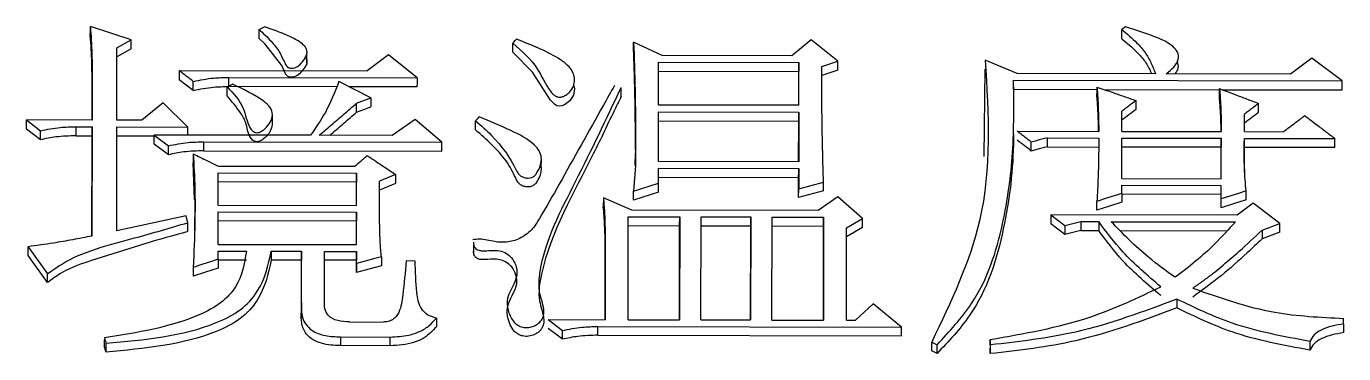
# Model space of a CAD drawing. Header units: millimetres. Extents: x 2271 to 4415, y 823 to 2339.
# Drawn here: x 2762.01 to 2770.04, y 2119.78 to 2121.77 of the extents above; entities that cross this region are included whole.
import ezdxf

# ---------------------------------------------------------------- set-up
doc = ezdxf.new("R2010")
doc.units = ezdxf.units.MM

msp = doc.modelspace()

# ---------------------------------------------------------------- linework, layer by layer
at = {"color": 7, "linetype": 'Continuous', "lineweight": 25}
for p, q in [((2762.6484, 2121.6919), (2762.3997, 2121.7737)), ((2763.4271, 2121.6999), (2763.4274, 2121.7556)), ((2763.4274, 2121.7556), (2763.4598, 2121.7718)), ((2768.7062, 2121.7703), (2768.6845, 2121.754)), ((2762.5615, 2121.2025), (2762.5618, 2121.6432)), ((2762.6482, 2121.6363), (2762.5616, 2121.5877)), ((2762.5618, 2121.6432), (2762.6484, 2121.6919)), ((2764.9739, 2121.6158), (2764.9741, 2121.6714)), ((2765.8827, 2121.5964), (2765.7097, 2121.6781)), ((2766.7914, 2121.6924), (2766.6724, 2121.595)), ((2766.9536, 2121.5618), (2766.7914, 2121.6924)), ((2769.0233, 2121.616), (2769.0233, 2121.6161)), ((2763.7189, 2121.5526), (2763.7192, 2121.6085)), ((2764.2169, 2121.5995), (2764.087, 2121.5019)), ((2764.3898, 2121.4606), (2764.2169, 2121.5995)), ((2765.8609, 2121.2946), (2765.8611, 2121.5557)), ((2765.8611, 2121.5557), (2766.7156, 2121.5541)), ((2766.6724, 2121.595), (2765.8827, 2121.5964)), ((2766.7154, 2121.293), (2766.7156, 2121.5541)), ((2766.7156, 2121.5541), (2766.7154, 2121.4987)), ((2766.8562, 2121.5294), (2766.9536, 2121.5618)), ((2768.0461, 2121.4865), (2767.8514, 2121.5683)), ((2769.023, 2121.5606), (2769.0231, 2121.566)), ((2769.8418, 2121.581), (2769.712, 2121.4834)), ((2770.0256, 2121.4421), (2769.8418, 2121.581)), ((2762.4099, 2121.2028), (2762.4101, 2121.4659)), ((2762.4103, 2121.5213), (2762.4101, 2121.2028)), ((2762.4101, 2121.4659), (2762.4103, 2121.5213)), ((2762.9404, 2121.504), (2764.087, 2121.5019)), ((2763.243, 2121.4109), (2763.2432, 2121.4627)), ((2763.2432, 2121.4627), (2764.3898, 2121.4606)), ((2765.8608, 2121.5003), (2766.7154, 2121.4987)), ((2766.7152, 2121.293), (2766.7154, 2121.4987)), ((2766.9534, 2121.5064), (2766.856, 2121.474)), ((2767.8451, 2120.982), (2767.8512, 2121.5129)), ((2768.8898, 2121.4849), (2768.0461, 2121.4865)), ((2769.712, 2121.4834), (2768.9548, 2121.4848)), ((2763.0266, 2121.3833), (2762.9401, 2121.4487)), ((2763.0266, 2121.3833), (2763.0268, 2121.4386)), ((2763.2324, 2121.4056), (2763.2648, 2121.4218)), ((2763.9002, 2121.4062), (2763.243, 2121.4074)), ((2764.1085, 2121.3386), (2763.9139, 2121.437)), ((2764.3896, 2121.4053), (2763.9751, 2121.406)), ((2765.6335, 2121.3459), (2765.6338, 2121.4012)), ((2768.0241, 2121.3904), (2768.0244, 2121.4457)), ((2768.0241, 2121.3904), (2768.5328, 2121.3895)), ((2768.0244, 2121.4457), (2770.0256, 2121.4421)), ((2768.5751, 2121.3894), (2769.2792, 2121.3881)), ((2769.296, 2121.3881), (2770.0254, 2121.3868)), ((2762.8429, 2121.3083), (2762.713, 2121.2022)), ((2762.9942, 2121.1608), (2762.8429, 2121.3083)), ((2764.0217, 2121.251), (2764.0219, 2121.3061)), ((2764.0219, 2121.3061), (2764.1085, 2121.3386)), ((2763.5085, 2121.1761), (2763.5087, 2121.2316)), ((2765.8606, 2120.9508), (2765.8608, 2121.2537)), ((2765.8608, 2121.2537), (2766.7154, 2121.2521)), ((2766.7154, 2121.293), (2765.8609, 2121.2946)), ((2766.7154, 2121.2521), (2766.7152, 2120.9492)), ((2768.0257, 2121.2192), (2768.0259, 2121.2747)), ((2768.6841, 2121.134), (2768.6842, 2121.2567)), ((2769.4305, 2121.1326), (2769.4305, 2121.239)), ((2762.0096, 2121.1486), (2762.0099, 2121.2035)), ((2762.0961, 2121.083), (2762.0096, 2121.1486)), ((2762.0099, 2121.2035), (2762.0963, 2121.1379)), ((2762.4101, 2121.2028), (2762.0099, 2121.2035)), ((2762.0961, 2121.083), (2762.0963, 2121.1379)), ((2762.3125, 2121.1072), (2762.3127, 2121.1621)), ((2762.3127, 2121.1621), (2762.4101, 2121.1619)), ((2762.4101, 2121.1619), (2762.4096, 2120.4968)), ((2762.561, 2120.5295), (2762.5615, 2121.1616)), ((2762.713, 2121.2022), (2762.5615, 2121.2025)), ((2762.5615, 2121.1616), (2762.9942, 2121.1608)), ((2764.3788, 2121.2074), (2764.2381, 2121.1094)), ((2764.541, 2121.0679), (2764.3788, 2121.2074)), ((2764.7464, 2121.1436), (2764.7467, 2121.1986)), ((2765.8606, 2121.1987), (2766.7152, 2121.1971)), ((2766.715, 2120.9492), (2766.7152, 2121.1971)), ((2768.0459, 2121.1352), (2768.5434, 2121.1343)), ((2762.3125, 2121.1072), (2762.4098, 2121.107)), ((2762.4094, 2120.4968), (2762.4098, 2121.107)), ((2762.5613, 2121.1067), (2762.7886, 2121.1063)), ((2762.7884, 2121.0572), (2762.7886, 2121.1121)), ((2762.8749, 2120.9916), (2762.7884, 2121.0572)), ((2762.7886, 2121.1121), (2762.8751, 2121.0464)), ((2763.7406, 2121.1103), (2762.7886, 2121.1121)), ((2763.0912, 2121.0158), (2763.0915, 2121.0706)), ((2763.0915, 2121.0706), (2764.541, 2121.0679)), ((2764.2381, 2121.1094), (2763.7946, 2121.1102)), ((2768.1321, 2121.0147), (2768.1323, 2121.0695)), ((2768.2297, 2121.0939), (2768.2295, 2121.0391)), ((2768.2297, 2121.0939), (2768.5434, 2121.0933)), ((2768.6839, 2120.8471), (2768.684, 2121.0931)), ((2768.684, 2121.0931), (2769.2898, 2121.092)), ((2768.6841, 2121.134), (2769.2898, 2121.1329)), ((2769.2896, 2120.846), (2769.2898, 2121.092)), ((2769.2898, 2121.092), (2769.2896, 2121.0371)), ((2769.4304, 2121.0917), (2769.9821, 2121.0907)), ((2769.4304, 2121.0815), (2769.4304, 2121.0917)), ((2769.4305, 2121.1326), (2769.6684, 2121.1322)), ((2763.0265, 2120.997), (2763.0263, 2120.9423)), ((2763.0912, 2121.0158), (2764.5408, 2121.0131)), ((2765.7199, 2120.9256), (2765.7202, 2121.0042)), ((2768.2295, 2121.0391), (2768.5432, 2121.0385)), ((2769.2896, 2121.0371), (2768.6838, 2121.0382)), ((2769.2894, 2120.846), (2769.2896, 2121.0371)), ((2769.9819, 2121.0359), (2769.4302, 2121.0369)), ((2763.0348, 2120.7187), (2763.0263, 2120.9423)), ((2763.1779, 2120.9229), (2764.0109, 2120.9214)), ((2765.1471, 2120.9132), (2765.1474, 2120.9683)), ((2765.72, 2120.9264), (2765.7091, 2120.7705)), ((2765.8605, 2120.8195), (2765.8606, 2120.9098)), ((2766.7152, 2120.9492), (2765.8606, 2120.9508)), ((2765.8606, 2120.9098), (2766.7152, 2120.9082)), ((2766.7152, 2120.9082), (2766.7151, 2120.7851)), ((2764.0214, 2120.8258), (2763.1776, 2120.8273)), ((2763.1777, 2120.6847), (2763.1779, 2120.8819)), ((2763.1779, 2120.8819), (2764.0216, 2120.8803)), ((2764.0213, 2120.6832), (2764.0214, 2120.8258)), ((2764.0216, 2120.8803), (2764.0214, 2120.8258)), ((2764.0215, 2120.6832), (2764.0216, 2120.8803)), ((2764.162, 2120.576), (2764.1622, 2120.8308)), ((2765.7091, 2120.7705), (2765.8605, 2120.8195)), ((2765.8606, 2120.8552), (2766.7149, 2120.8536)), ((2766.7148, 2120.7306), (2766.7149, 2120.8536)), ((2766.7151, 2120.7851), (2766.8665, 2120.8258)), ((2768.6839, 2120.8471), (2769.2896, 2120.846)), ((2765.7088, 2120.7161), (2765.7091, 2120.7705)), ((2765.8603, 2120.765), (2765.7088, 2120.7161)), ((2766.7148, 2120.7306), (2766.7151, 2120.7851)), ((2766.8663, 2120.7714), (2766.7148, 2120.7306)), ((2766.953, 2120.7353), (2766.834, 2120.6533)), ((2767.1044, 2120.6035), (2766.953, 2120.7353)), ((2768.6838, 2120.7568), (2768.6836, 2120.7024)), ((2768.6838, 2120.8061), (2769.2896, 2120.805)), ((2768.6838, 2120.7568), (2768.6838, 2120.8061)), ((2769.2894, 2120.7505), (2768.6838, 2120.7516)), ((2769.2893, 2120.6685), (2769.2894, 2120.7505)), ((2769.2895, 2120.7228), (2769.2896, 2120.805)), ((2763.1777, 2120.6847), (2764.0215, 2120.6832)), ((2765.5251, 2120.7297), (2765.5249, 2120.6754)), ((2765.6982, 2120.6554), (2765.5251, 2120.7297)), ((2766.834, 2120.6533), (2765.6982, 2120.6554)), ((2768.5321, 2120.6534), (2768.5323, 2120.7078)), ((2769.2893, 2120.6685), (2769.2895, 2120.7228)), ((2769.4842, 2120.6978), (2769.3868, 2120.624)), ((2769.6464, 2120.5741), (2769.4842, 2120.6978)), ((2762.983, 2120.6193), (2762.561, 2120.5295)), ((2762.9938, 2120.5781), (2762.983, 2120.6193)), ((2762.9935, 2120.5239), (2762.9938, 2120.5781)), ((2764.0212, 2120.5878), (2763.1775, 2120.5894)), ((2763.1776, 2120.446), (2763.1777, 2120.6436)), ((2763.1777, 2120.6436), (2764.0215, 2120.642)), ((2764.0211, 2120.4444), (2764.0212, 2120.5878)), ((2764.0215, 2120.642), (2764.0212, 2120.5878)), ((2764.0213, 2120.4444), (2764.0215, 2120.642)), ((2765.676, 2119.9871), (2765.6765, 2120.6143)), ((2765.6765, 2120.6143), (2765.9902, 2120.6137)), ((2765.9902, 2120.6137), (2765.9897, 2119.9865)), ((2765.9899, 2120.5595), (2765.9902, 2120.6137)), ((2766.1195, 2119.9862), (2766.12, 2120.6135)), ((2766.12, 2120.6135), (2766.4229, 2120.613)), ((2766.4229, 2120.613), (2766.4224, 2119.9857)), ((2766.4226, 2120.5588), (2766.4229, 2120.613)), ((2766.5522, 2119.9854), (2766.5527, 2120.6127)), ((2766.5527, 2120.6127), (2766.8664, 2120.6121)), ((2766.8664, 2120.6121), (2766.8659, 2119.9849)), ((2766.8661, 2120.5579), (2766.8664, 2120.6121)), ((2767.007, 2120.546), (2767.1044, 2120.6035)), ((2768.251, 2120.6261), (2768.3375, 2120.5601)), ((2769.3868, 2120.624), (2768.251, 2120.6261)), ((2768.3375, 2120.5601), (2768.4349, 2120.5846)), ((2768.4349, 2120.5846), (2768.4346, 2120.5304)), ((2768.4349, 2120.5846), (2768.5431, 2120.5844)), ((2768.5431, 2120.5844), (2768.5429, 2120.5302)), ((2768.6188, 2120.5842), (2769.376, 2120.5828)), ((2769.5382, 2120.5332), (2769.6464, 2120.5741)), ((2765.5358, 2120.5323), (2765.5354, 2119.9873)), ((2765.5356, 2120.4782), (2765.5358, 2120.5323)), ((2765.6762, 2120.5601), (2765.9899, 2120.5595)), ((2765.9895, 2119.9865), (2765.9899, 2120.5595)), ((2766.1198, 2120.5593), (2766.4226, 2120.5588)), ((2766.4222, 2119.9857), (2766.4226, 2120.5588)), ((2766.5524, 2120.5585), (2766.8661, 2120.5579)), ((2766.8657, 2119.9849), (2766.8661, 2120.5579)), ((2767.0065, 2119.9846), (2767.007, 2120.546)), ((2767.1041, 2120.5493), (2767.0067, 2120.4919)), ((2768.3373, 2120.5059), (2768.2508, 2120.5718)), ((2768.3375, 2120.5601), (2768.3373, 2120.5059)), ((2768.4346, 2120.5304), (2768.3373, 2120.5059)), ((2768.4346, 2120.5304), (2768.5429, 2120.5302)), ((2768.6728, 2120.53), (2769.3251, 2120.5288)), ((2769.5382, 2120.5332), (2769.538, 2120.479)), ((2769.6462, 2120.52), (2769.538, 2120.479)), ((2762.0199, 2120.3777), (2762.0201, 2120.4316)), ((2762.0201, 2120.4316), (2762.1387, 2120.2668)), ((2763.1776, 2120.446), (2764.0213, 2120.4444)), ((2764.735, 2120.3891), (2764.7353, 2120.4431)), ((2765.5352, 2119.9873), (2765.5356, 2120.4782)), ((2762.1384, 2120.213), (2762.0199, 2120.3777)), ((2763.1775, 2120.3553), (2763.1773, 2120.3014)), ((2763.1775, 2120.4048), (2763.3506, 2120.4044)), ((2763.1775, 2120.3553), (2763.1775, 2120.4048)), ((2763.3504, 2120.3505), (2763.1775, 2120.3508)), ((2763.502, 2120.4042), (2763.5018, 2120.3502)), ((2763.6857, 2120.3499), (2763.5018, 2120.3502)), ((2763.502, 2120.4042), (2763.686, 2120.4038)), ((2763.6855, 2120.0365), (2763.6857, 2120.3499)), ((2763.6857, 2120.09), (2763.686, 2120.4038)), ((2763.686, 2120.4038), (2763.6857, 2120.3499)), ((2763.8263, 2120.098), (2763.8266, 2120.4036)), ((2764.021, 2120.3493), (2763.8263, 2120.3496)), ((2763.8266, 2120.4036), (2764.0213, 2120.4032)), ((2764.0213, 2120.4032), (2764.021, 2120.3493)), ((2764.021, 2120.2751), (2764.021, 2120.3493)), ((2764.0212, 2120.329), (2764.0213, 2120.4032)), ((2764.1727, 2120.3699), (2764.1725, 2120.3161)), ((2764.3782, 2120.3448), (2764.3241, 2120.3449)), ((2762.1384, 2120.213), (2762.1387, 2120.2668)), ((2769.0187, 2120.1134), (2769.0184, 2120.0598)), ((2763.684, 2120.0525), (2763.6838, 2119.9984)), ((2763.6857, 2120.09), (2763.6855, 2120.0365)), ((2767.1689, 2120.0836), (2767.0606, 2119.9845)), ((2767.3418, 2119.9426), (2767.1689, 2120.0836)), ((2763.9777, 2119.9736), (2764.1832, 2119.9732)), ((2764.5078, 2119.9975), (2764.5075, 2119.9441)), ((2765.2755, 2119.8682), (2765.189, 2119.9346)), ((2765.1892, 2119.9879), (2765.2757, 2119.9215)), ((2765.1892, 2119.9879), (2765.5354, 2119.9873)), ((2765.4919, 2119.8927), (2765.4921, 2119.946)), ((2765.4921, 2119.946), (2767.3418, 2119.9426)), ((2765.676, 2119.9871), (2765.9897, 2119.9865)), ((2766.1195, 2119.9862), (2766.4224, 2119.9857)), ((2766.5522, 2119.9854), (2766.8659, 2119.9849)), ((2767.0065, 2119.9846), (2767.0606, 2119.9845)), ((2770.0354, 2119.9625), (2770.0351, 2119.9091)), ((2770.0354, 2119.9625), (2770.0354, 2119.9956)), ((2763.9235, 2119.8826), (2763.9233, 2119.8293)), ((2763.9235, 2119.8826), (2764.2264, 2119.882)), ((2764.2262, 2119.8288), (2764.2264, 2119.882)), ((2765.2755, 2119.8682), (2765.2757, 2119.9215)), ((2765.4919, 2119.8927), (2767.3416, 2119.8893)), ((2767.5254, 2119.7979), (2767.5256, 2119.8511)), ((2767.5257, 2119.8511), (2767.5581, 2119.8345)), ((2767.8827, 2119.8671), (2767.8824, 2119.8139)), ((2767.8826, 2119.8339), (2767.8827, 2119.8671)), ((2762.4954, 2119.7906), (2762.4956, 2119.8438)), ((2764.2262, 2119.8288), (2763.9233, 2119.8293)), ((2767.5579, 2119.7813), (2767.5254, 2119.7979)), ((2767.5579, 2119.7813), (2767.5581, 2119.8345)), ((2767.8826, 2119.8339), (2767.8824, 2119.7807)), ((2767.8824, 2119.7807), (2767.8824, 2119.8138))]:
    msp.add_line(p, q, dxfattribs=at)
at = {"color": 7, "linetype": 'Continuous', "lineweight": 25, "flags": 128}
for points in [[(2762.3994, 2121.718), (2762.3996, 2121.7492), (2762.3997, 2121.7737)], [(2763.7093, 2121.5912), (2763.7183, 2121.5691), (2763.7175, 2121.5457), (2763.7044, 2121.5209), (2763.6748, 2121.4841), (2763.657, 2121.4716), (2763.6354, 2121.4644), (2763.6205, 2121.4635), (2763.6098, 2121.4656), (2763.6006, 2121.4708), (2763.5915, 2121.4812), (2763.5662, 2121.5349), (2763.4652, 2121.6643), (2763.4271, 2121.6999), (2763.4271, 2121.6999)], [(2768.6843, 2121.6983), (2768.6843, 2121.7178), (2768.6844, 2121.7359), (2768.6845, 2121.754)], [(2762.6482, 2121.6363), (2762.6483, 2121.6674), (2762.6484, 2121.6919)], [(2765.3453, 2121.4123), (2765.3489, 2121.3928), (2765.3422, 2121.3549), (2765.3199, 2121.3202), (2765.2875, 2121.2951), (2765.2729, 2121.2892), (2765.2581, 2121.2872), (2765.2417, 2121.2906), (2765.2265, 2121.299), (2765.2022, 2121.3238), (2765.0932, 2121.4955), (2764.9739, 2121.6158), (2764.9739, 2121.6158)], [(2764.9741, 2121.6714), (2764.9796, 2121.6776), (2764.9877, 2121.6867), (2764.9958, 2121.6957)], [(2765.7095, 2121.6226), (2765.7096, 2121.6537), (2765.7097, 2121.6781)], [(2766.9534, 2121.5064), (2766.9535, 2121.5375), (2766.9536, 2121.5618)], [(2762.9404, 2121.504), (2762.9402, 2121.473), (2762.9401, 2121.4487)], [(2764.3898, 2121.4606), (2764.3897, 2121.4296), (2764.3896, 2121.4053)], [(2763.2322, 2121.3504), (2763.2322, 2121.3713), (2763.2323, 2121.3884), (2763.2324, 2121.4056)], [(2768.5326, 2121.3488), (2768.5327, 2121.3797), (2768.5328, 2121.404)], [(2769.279, 2121.3392), (2769.2791, 2121.3702), (2769.2792, 2121.3945)], [(2770.0254, 2121.3868), (2770.0255, 2121.4177), (2770.0256, 2121.4421)], [(2764.1085, 2121.3386), (2764.1084, 2121.3078), (2764.1083, 2121.2835)], [(2768.7705, 2121.2668), (2768.7706, 2121.2977), (2768.7707, 2121.3219)], [(2769.5169, 2121.2491), (2769.517, 2121.28), (2769.5171, 2121.3042)], [(2764.0217, 2121.251), (2764.0433, 2121.2591), (2764.065, 2121.2673), (2764.1083, 2121.2835)], [(2764.7467, 2121.1985), (2764.7575, 2121.2108), (2764.7683, 2121.223)], [(2766.7152, 2121.1971), (2766.7153, 2121.2279), (2766.7154, 2121.2521)], [(2762.4098, 2121.107), (2762.41, 2121.1377), (2762.4101, 2121.1619)], [(2762.994, 2121.1117), (2762.9941, 2121.1367), (2762.9942, 2121.1608)], [(2764.5408, 2121.0131), (2764.5409, 2121.0438), (2764.541, 2121.0679)], [(2768.2297, 2121.0939), (2768.181, 2121.0817), (2768.1567, 2121.0756), (2768.1323, 2121.0695)], [(2769.9819, 2121.0359), (2769.982, 2121.0666), (2769.9821, 2121.0907)], [(2762.8749, 2120.9916), (2762.875, 2121.019), (2762.8751, 2121.0464)], [(2768.2295, 2121.0391), (2768.1808, 2121.0269), (2768.1321, 2121.0147)], [(2766.7149, 2120.8536), (2766.7151, 2120.8842), (2766.7152, 2120.9082)], [(2764.2594, 2120.8171), (2764.2107, 2120.7967), (2764.162, 2120.7763)], [(2764.2596, 2120.8717), (2764.2109, 2120.8512), (2764.1622, 2120.8308)], [(2764.2596, 2120.8717), (2764.2595, 2120.8411), (2764.2594, 2120.8171)], [(2765.8603, 2120.765), (2765.8604, 2120.7955), (2765.8605, 2120.8195)], [(2766.8663, 2120.7714), (2766.8664, 2120.8019), (2766.8665, 2120.8258)], [(2768.6838, 2120.7568), (2768.6372, 2120.7417), (2768.5905, 2120.7266), (2768.5323, 2120.7078)], [(2769.2894, 2120.7505), (2769.2895, 2120.781), (2769.2896, 2120.805)], [(2769.441, 2120.7718), (2769.3944, 2120.7568), (2769.3478, 2120.7417), (2769.2895, 2120.7228)], [(2769.4408, 2120.7174), (2769.4409, 2120.7479), (2769.441, 2120.7718)], [(2768.6836, 2120.7024), (2768.6078, 2120.6779), (2768.5321, 2120.6534)], [(2769.4408, 2120.7174), (2769.365, 2120.6929), (2769.2893, 2120.6685)], [(2767.1041, 2120.5493), (2767.1043, 2120.5796), (2767.1044, 2120.6035)], [(2768.251, 2120.6261), (2768.2509, 2120.5957), (2768.2508, 2120.5718)], [(2769.6462, 2120.52), (2769.6463, 2120.5503), (2769.6464, 2120.5741)], [(2763.1775, 2120.3553), (2763.1309, 2120.3401), (2763.0842, 2120.325), (2763.026, 2120.306)], [(2764.1727, 2120.3699), (2764.1251, 2120.3571), (2764.0732, 2120.343), (2764.0212, 2120.329)], [(2763.026, 2120.306), (2763.0259, 2120.2759), (2763.0258, 2120.2522)], [(2763.1773, 2120.3014), (2763.1015, 2120.2768), (2763.0258, 2120.2522)], [(2764.0212, 2120.329), (2764.0211, 2120.2988), (2764.021, 2120.2751)], [(2764.1725, 2120.3161), (2764.0967, 2120.2956), (2764.021, 2120.2751)], [(2767.3416, 2119.8893), (2767.3417, 2119.9191), (2767.3418, 2119.9426)], [(2762.4848, 2119.8769), (2762.4847, 2119.8553), (2762.4847, 2119.8395), (2762.4846, 2119.8237)], [(2769.8298, 2119.8552), (2769.8297, 2119.8404), (2769.8296, 2119.8255), (2769.8295, 2119.802)]]:
    msp.add_lwpolyline(points, dxfattribs=at)
at = {"color": 7, "linetype": 'Continuous', "lineweight": 25}
for points, knots in [([(2762.4101, 2121.4659), (2762.4098, 2121.4939), (2762.4092, 2121.55), (2762.4054, 2121.6341), (2762.4014, 2121.69), (2762.3994, 2121.718)], [0, 0, 0, 0, 0.332667, 0.666261, 1, 1, 1, 1]), ([(2762.3997, 2121.7737), (2762.4017, 2121.7458), (2762.4059, 2121.6899), (2762.4091, 2121.6057), (2762.4099, 2121.5494), (2762.4103, 2121.5213)], [0, 0, 0, 0, 0.332257, 0.666061, 1, 1, 1, 1]), ([(2763.4274, 2121.7556), (2763.4524, 2121.732), (2763.4978, 2121.6891), (2763.5544, 2121.6199), (2763.5758, 2121.5663), (2763.5925, 2121.5344), (2763.6015, 2121.5245), (2763.6135, 2121.5194), (2763.6277, 2121.5181), (2763.6447, 2121.5212), (2763.6652, 2121.53), (2763.688, 2121.5518), (2763.7072, 2121.5775), (2763.7208, 2121.6055), (2763.7192, 2121.6278), (2763.7098, 2121.6491), (2763.6751, 2121.6836), (2763.5894, 2121.7259), (2763.5082, 2121.7546), (2763.4598, 2121.7717)], [0, 0, 0, 0, 0.133726, 0.243046, 0.352536, 0.371714, 0.391105, 0.403332, 0.418294, 0.440555, 0.463879, 0.498849, 0.561349, 0.592921, 0.624779, 0.654038, 0.687592, 0.813478, 1, 1, 1, 1]), ([(2768.6843, 2121.6983), (2768.7156, 2121.6719), (2768.767, 2121.6285), (2768.828, 2121.5606), (2768.8533, 2121.5139), (2768.8642, 2121.4884), (2768.8657, 2121.485)], [0, 0, 0, 0, 0.422591, 0.692444, 0.958378, 1, 1, 1, 1]), ([(2768.6845, 2121.754), (2768.7158, 2121.7275), (2768.7672, 2121.684), (2768.8285, 2121.6162), (2768.8625, 2121.5511), (2768.8807, 2121.507), (2768.8898, 2121.4849)], [0, 0, 0, 0, 0.345509, 0.566176, 0.783683, 1, 1, 1, 1]), ([(2768.9548, 2121.4848), (2768.9706, 2121.4976), (2769.0018, 2121.5229), (2769.0321, 2121.5689), (2769.0279, 2121.618), (2768.9833, 2121.6666), (2768.8736, 2121.7194), (2768.7728, 2121.75), (2768.7062, 2121.7703)], [0, 0, 0, 0, 0.1193343, 0.235111, 0.3264668, 0.4209907, 0.6176824, 1, 1, 1, 1]), ([(2764.9741, 2121.6714), (2765.0291, 2121.6225), (2765.1265, 2121.536), (2765.1731, 2121.4118), (2765.2207, 2121.357), (2765.2411, 2121.3452), (2765.2591, 2121.3411), (2765.2783, 2121.345), (2765.2998, 2121.3563), (2765.3241, 2121.3771), (2765.3451, 2121.4091), (2765.3512, 2121.4485), (2765.3436, 2121.4946), (2765.3076, 2121.5414), (2765.1941, 2121.6178), (2765.0837, 2121.6612), (2764.9958, 2121.6957)], [0, 0, 0, 0, 0.207453, 0.36723, 0.400728, 0.416587, 0.43129, 0.44809, 0.46666, 0.497246, 0.538504, 0.578636, 0.62009, 0.682348, 0.747128, 1, 1, 1, 1]), ([(2765.7203, 2121.0215), (2765.7203, 2121.0445), (2765.7203, 2121.0797), (2765.7202, 2121.1391), (2765.72, 2121.1876), (2765.7195, 2121.2361), (2765.7186, 2121.3088), (2765.7171, 2121.3814), (2765.7147, 2121.4661), (2765.7131, 2121.5144), (2765.7117, 2121.5567), (2765.7106, 2121.5887), (2765.7099, 2121.6087), (2765.7095, 2121.6226)], [0, 0, 0, 0, 0.114555, 0.174986, 0.29585, 0.356281, 0.416713, 0.658444, 0.718876, 0.839739, 0.900171, 0.930387, 1, 1, 1, 1]), ([(2765.7097, 2121.6781), (2765.7132, 2121.5815), (2765.7194, 2121.4083), (2765.7211, 2121.1576), (2765.7204, 2121.0035), (2765.72, 2120.9264)], [0, 0, 0, 0, 0.386874, 0.693415, 1, 1, 1, 1]), ([(2767.8514, 2121.5683), (2767.8711, 2121.2384), (2767.9061, 2120.648), (2767.6421, 2120.095), (2767.5256, 2119.8511)], [0, 0, 0, 0, 0.558854, 1, 1, 1, 1]), ([(2769.008, 2121.4847), (2769.0162, 2121.4956), (2769.0336, 2121.5189), (2769.0268, 2121.5459), (2769.0231, 2121.5602)], [0, 0, 0, 0, 0.469394, 1, 1, 1, 1]), ([(2763.0268, 2121.4386), (2763.0145, 2121.4479), (2762.9939, 2121.4635), (2762.9651, 2121.4853), (2762.9486, 2121.4978), (2762.9404, 2121.504)], [0, 0, 0, 0, 0.42836, 0.714179, 1, 1, 1, 1]), ([(2763.0268, 2121.4386), (2763.0679, 2121.4468), (2763.1391, 2121.4611), (2763.2123, 2121.4622), (2763.2432, 2121.4627)], [0, 0, 0, 0, 0.576873, 1, 1, 1, 1]), ([(2766.8665, 2120.8258), (2766.8629, 2120.9465), (2766.8575, 2121.1244), (2766.8566, 2121.3588), (2766.8564, 2121.4725), (2766.8562, 2121.5294)], [0, 0, 0, 0, 0.513442, 0.756719, 1, 1, 1, 1]), ([(2763.0266, 2121.3833), (2763.0677, 2121.3916), (2763.1389, 2121.4058), (2763.212, 2121.4069), (2763.243, 2121.4074)], [0, 0, 0, 0, 0.576909, 1, 1, 1, 1]), ([(2763.2324, 2121.4056), (2763.2718, 2121.3637), (2763.3417, 2121.2894), (2763.3521, 2121.1854), (2763.384, 2121.139), (2763.3991, 2121.1288), (2763.413, 2121.125), (2763.4284, 2121.1279), (2763.446, 2121.1365), (2763.4716, 2121.1555), (2763.498, 2121.1887), (2763.5143, 2121.2352), (2763.4982, 2121.2836), (2763.4156, 2121.3519), (2763.3317, 2121.3908), (2763.2648, 2121.4218)], [0, 0, 0, 0, 0.206756, 0.366221, 0.399316, 0.414904, 0.429382, 0.446248, 0.465286, 0.496865, 0.558758, 0.621692, 0.6828, 0.74742, 1, 1, 1, 1]), ([(2763.9138, 2121.437), (2763.8892, 2121.3735), (2763.8451, 2121.2596), (2763.7726, 2121.1561), (2763.7406, 2121.1103)], [0, 0, 0, 0, 0.557248, 1, 1, 1, 1]), ([(2765.5923, 2121.4127), (2765.57, 2121.3729), (2765.4585, 2121.1736), (2765.3066, 2120.9033), (2765.1642, 2120.6492), (2765.0913, 2120.5321), (2765.0211, 2120.4793), (2764.9393, 2120.4559), (2764.855, 2120.4605), (2764.7884, 2120.4815), (2764.7434, 2120.4761), (2764.7298, 2120.4744)], [0, 0, 0, 0, 0.102062, 0.510275, 0.689515, 0.750609, 0.812535, 0.866745, 0.912849, 0.973626, 1, 1, 1, 1]), ([(2764.7342, 2120.4596), (2764.7342, 2120.4536), (2764.7344, 2120.4414), (2764.7413, 2120.4258), (2764.7528, 2120.4153), (2764.7683, 2120.4087), (2764.8157, 2120.4038), (2764.875, 2120.4168), (2764.9359, 2120.3923), (2764.9707, 2120.3618), (2764.9936, 2120.3201), (2765.0027, 2120.2689), (2764.9832, 2120.1996), (2764.9338, 2120.1309), (2764.9414, 2120.0455), (2764.9639, 2119.9907), (2764.996, 2119.9567), (2765.0249, 2119.9422), (2765.0566, 2119.938), (2765.0879, 2119.9422), (2765.1186, 2119.955), (2765.1446, 2119.9766), (2765.1608, 2120.0048), (2765.1664, 2120.0628), (2765.1266, 2120.1522), (2765.1484, 2120.4323), (2765.3686, 2120.8422), (2765.5423, 2121.2086), (2765.6321, 2121.398)], [0, 0, 0, 0, 0.00774, 0.015792, 0.02086, 0.025923, 0.03435, 0.072305, 0.088847, 0.105343, 0.126166, 0.147324, 0.170938, 0.216976, 0.247538, 0.27805, 0.29042, 0.302926, 0.313684, 0.324711, 0.337046, 0.350427, 0.363772, 0.376606, 0.424358, 0.483654, 0.733123, 1, 1, 1, 1]), ([(2767.5581, 2119.8345), (2767.6337, 2119.9158), (2767.8353, 2120.1324), (2767.9656, 2120.5483), (2768.0291, 2121.0069), (2768.0259, 2121.2988), (2768.0244, 2121.4457)], [0, 0, 0, 0, 0.180535, 0.481186, 0.738841, 1, 1, 1, 1]), ([(2768.5328, 2121.404), (2768.5348, 2121.3757), (2768.5389, 2121.3168), (2768.5421, 2121.2268), (2768.543, 2121.1651), (2768.5434, 2121.1343)], [0, 0, 0, 0, 0.314831, 0.657355, 1, 1, 1, 1]), ([(2768.5328, 2121.404), (2768.5636, 2121.3934), (2768.6187, 2121.3744), (2768.698, 2121.347), (2768.7465, 2121.3303), (2768.7707, 2121.3219)], [0, 0, 0, 0, 0.388596, 0.694298, 1, 1, 1, 1]), ([(2769.2792, 2121.3945), (2769.2814, 2121.3665), (2769.286, 2121.309), (2769.2889, 2121.2218), (2769.2895, 2121.1625), (2769.2898, 2121.1329)], [0, 0, 0, 0, 0.3217496, 0.6607954, 1, 1, 1, 1]), ([(2769.2792, 2121.3945), (2769.3096, 2121.383), (2769.3644, 2121.3622), (2769.4437, 2121.3321), (2769.4927, 2121.3135), (2769.5171, 2121.3042)], [0, 0, 0, 0, 0.382821, 0.69141, 1, 1, 1, 1]), ([(2763.5075, 2121.1765), (2763.5045, 2121.1622), (2763.4984, 2121.1324), (2763.4696, 2121.099), (2763.443, 2121.0795), (2763.4245, 2121.0722), (2763.4117, 2121.0705), (2763.3988, 2121.0739), (2763.3838, 2121.0841), (2763.3582, 2121.1201), (2763.3542, 2121.1814), (2763.3057, 2121.2655), (2763.261, 2121.3171), (2763.2322, 2121.3504)], [0, 0, 0, 0, 0.092563, 0.192988, 0.257776, 0.281241, 0.302537, 0.326047, 0.35135, 0.405048, 0.589364, 0.735346, 1, 1, 1, 1]), ([(2763.7946, 2121.1102), (2763.8202, 2121.1323), (2763.8708, 2121.1759), (2763.9466, 2121.2412), (2763.9968, 2121.2845), (2764.0219, 2121.3061)], [0, 0, 0, 0, 0.336867, 0.668433, 1, 1, 1, 1]), ([(2765.6335, 2121.3459), (2765.6221, 2121.3228), (2765.5646, 2121.2071), (2765.3989, 2120.8495), (2765.1756, 2120.4757), (2765.1226, 2120.1217), (2765.1583, 2120.0258), (2765.1644, 2119.9709), (2765.1552, 2119.9393), (2765.1349, 2119.9137), (2765.1057, 2119.8949), (2765.0707, 2119.885), (2765.0349, 2119.8861), (2765.0047, 2119.8977), (2764.9771, 2119.9208), (2764.9504, 2119.964), (2764.9354, 2120.0246), (2764.9477, 2120.1117), (2765.0055, 2120.1816), (2764.9958, 2120.2604), (2764.9727, 2120.3056), (2764.9368, 2120.3377), (2764.8961, 2120.3543), (2764.8455, 2120.3578), (2764.8032, 2120.3513), (2764.7691, 2120.3545), (2764.7528, 2120.3611), (2764.7419, 2120.3711), (2764.7344, 2120.3864), (2764.7341, 2120.3986), (2764.7339, 2120.4056)], [0, 0, 0, 0, 0.032763, 0.163789, 0.500806, 0.571799, 0.614068, 0.629247, 0.64223, 0.655222, 0.66817, 0.681644, 0.694713, 0.706252, 0.716816, 0.736446, 0.768202, 0.795052, 0.848039, 0.871089, 0.894145, 0.910599, 0.92713, 0.942115, 0.96518, 0.973691, 0.979027, 0.984392, 0.990931, 1, 1, 1, 1]), ([(2768.5422, 2121.1343), (2768.5421, 2121.1446), (2768.5414, 2121.1856), (2768.5389, 2121.2571), (2768.5347, 2121.3182), (2768.5326, 2121.3488)], [0, 0, 0, 0, 0.144288, 0.572038, 1, 1, 1, 1]), ([(2768.7707, 2121.3219), (2768.7584, 2121.3126), (2768.7378, 2121.2971), (2768.7089, 2121.2753), (2768.6924, 2121.2629), (2768.6842, 2121.2567)], [0, 0, 0, 0, 0.428365, 0.714183, 1, 1, 1, 1]), ([(2769.2888, 2121.1329), (2769.2887, 2121.143), (2769.2882, 2121.1825), (2769.2859, 2121.2513), (2769.2813, 2121.3099), (2769.279, 2121.3392)], [0, 0, 0, 0, 0.146287, 0.572972, 1, 1, 1, 1]), ([(2769.5171, 2121.3042), (2769.5048, 2121.2949), (2769.4841, 2121.2794), (2769.4553, 2121.2576), (2769.4388, 2121.2452), (2769.4305, 2121.239)], [0, 0, 0, 0, 0.428365, 0.714183, 1, 1, 1, 1]), ([(2763.8579, 2121.1101), (2763.8623, 2121.1139), (2763.8918, 2121.1393), (2763.9464, 2121.1862), (2763.9966, 2121.2294), (2764.0217, 2121.251)], [0, 0, 0, 0, 0.0798418, 0.5399202, 1, 1, 1, 1]), ([(2764.7467, 2121.1986), (2764.7802, 2121.1695), (2764.8815, 2121.0816), (2764.9608, 2120.9673), (2765.0045, 2120.8775), (2765.0218, 2120.8614), (2765.0432, 2120.8522), (2765.0651, 2120.8491), (2765.0852, 2120.8518), (2765.1029, 2120.8607), (2765.1261, 2120.8861), (2765.1426, 2120.9253), (2765.1505, 2120.9737), (2765.1368, 2121.0163), (2765.0809, 2121.0807), (2764.9504, 2121.1469), (2764.8327, 2121.1961), (2764.7683, 2121.2231)], [0, 0, 0, 0, 0.118686, 0.359193, 0.382947, 0.402076, 0.421219, 0.441111, 0.455766, 0.470497, 0.490906, 0.548401, 0.59066, 0.633123, 0.674261, 0.821863, 1, 1, 1, 1]), ([(2768.7705, 2121.2668), (2768.7561, 2121.2559), (2768.7273, 2121.2343), (2768.6985, 2121.2126), (2768.6841, 2121.2018)], [0, 0, 0, 0, 0.5011716, 1, 1, 1, 1]), ([(2769.5169, 2121.2491), (2769.5025, 2121.2382), (2769.4737, 2121.2166), (2769.4449, 2121.1949), (2769.4305, 2121.1841)], [0, 0, 0, 0, 0.501172, 1, 1, 1, 1]), ([(2769.6684, 2121.1322), (2769.6808, 2121.1415), (2769.7055, 2121.1602), (2769.7488, 2121.1928), (2769.7798, 2121.2161), (2769.7983, 2121.2301)], [0, 0, 0, 0, 0.285577, 0.571153, 1, 1, 1, 1]), ([(2769.7983, 2121.2301), (2769.823, 2121.2114), (2769.866, 2121.1788), (2769.9273, 2121.1323), (2769.9638, 2121.1046), (2769.9821, 2121.0907)], [0, 0, 0, 0, 0.403163, 0.701581, 1, 1, 1, 1]), ([(2762.0963, 2121.1379), (2762.1361, 2121.146), (2762.2073, 2121.1604), (2762.2804, 2121.1616), (2762.3127, 2121.1621)], [0, 0, 0, 0, 0.558835, 1, 1, 1, 1]), ([(2765.1457, 2120.9135), (2765.1454, 2120.9022), (2765.1446, 2120.8752), (2765.1297, 2120.8423), (2765.1132, 2120.8166), (2765.0979, 2120.8031), (2765.0812, 2120.7964), (2765.062, 2120.7947), (2765.0406, 2120.7984), (2765.0194, 2120.8082), (2765.0016, 2120.8264), (2764.9794, 2120.8779), (2764.9352, 2120.9585), (2764.8475, 2121.0543), (2764.7803, 2121.1137), (2764.7465, 2121.1436)], [0, 0, 0, 0, 0.056472, 0.134634, 0.173273, 0.202787, 0.22628, 0.249695, 0.282805, 0.31621, 0.349836, 0.397801, 0.589154, 0.792921, 1, 1, 1, 1]), ([(2768.1323, 2121.0695), (2768.12, 2121.0789), (2768.0994, 2121.0945), (2768.0706, 2121.1164), (2768.0541, 2121.1289), (2768.0459, 2121.1352)], [0, 0, 0, 0, 0.42836, 0.71418, 1, 1, 1, 1]), ([(2762.3125, 2121.1072), (2762.2714, 2121.1063), (2762.1981, 2121.1047), (2762.1272, 2121.0896), (2762.0961, 2121.083)], [0, 0, 0, 0, 0.561085, 1, 1, 1, 1]), ([(2762.8751, 2121.0464), (2762.9149, 2121.0545), (2762.986, 2121.0689), (2763.0592, 2121.0701), (2763.0915, 2121.0706)], [0, 0, 0, 0, 0.558839, 1, 1, 1, 1]), ([(2768.0236, 2121.1177), (2768.0236, 2121.1079), (2768.0237, 2120.9153), (2767.9793, 2120.5397), (2767.8367, 2120.0766), (2767.6281, 2119.8557), (2767.5579, 2119.7813)], [0, 0, 0, 0, 0.020842, 0.409793, 0.801314, 1, 1, 1, 1]), ([(2768.1321, 2121.0147), (2768.1177, 2121.0257), (2768.0889, 2121.0475), (2768.06, 2121.0694), (2768.0456, 2121.0803)], [0, 0, 0, 0, 0.499999, 1, 1, 1, 1]), ([(2768.5434, 2121.0933), (2768.5433, 2121.0632), (2768.5429, 2120.984), (2768.54, 2120.8554), (2768.5349, 2120.757), (2768.5323, 2120.7078)], [0, 0, 0, 0, 0.2348288, 0.6173372, 1, 1, 1, 1]), ([(2769.441, 2120.7718), (2769.4369, 2120.8178), (2769.4302, 2120.894), (2769.4295, 2121.0008), (2769.4301, 2121.0614), (2769.4304, 2121.0917)], [0, 0, 0, 0, 0.430957, 0.715413, 1, 1, 1, 1]), ([(2769.4341, 2120.8675), (2769.4331, 2120.8884), (2769.431, 2120.9306), (2769.4307, 2120.9757), (2769.4304, 2121.0115), (2769.4303, 2121.0406), (2769.4304, 2121.0646), (2769.4304, 2121.0815)], [0, 0, 0, 0, 0.317501, 0.640331, 0.725556, 0.807347, 1, 1, 1, 1]), ([(2763.0912, 2121.0158), (2763.0502, 2121.0149), (2762.9769, 2121.0133), (2762.906, 2120.9982), (2762.8749, 2120.9916)], [0, 0, 0, 0, 0.561089, 1, 1, 1, 1]), ([(2763.0265, 2120.997), (2763.0304, 2120.9272), (2763.0382, 2120.7878), (2763.0373, 2120.5573), (2763.0301, 2120.3966), (2763.026, 2120.306)], [0, 0, 0, 0, 0.303779, 0.607607, 1, 1, 1, 1]), ([(2763.0265, 2120.997), (2763.0409, 2120.9899), (2763.0697, 2120.9758), (2763.1202, 2120.9511), (2763.1563, 2120.9335), (2763.1779, 2120.9229)], [0, 0, 0, 0, 0.2853637, 0.5707273, 1, 1, 1, 1]), ([(2764.0109, 2120.9214), (2764.0235, 2120.9323), (2764.0424, 2120.9486), (2764.0677, 2120.9705), (2764.0803, 2120.9814), (2764.0866, 2120.9868)], [0, 0, 0, 0, 0.499999, 0.749999, 1, 1, 1, 1]), ([(2764.0866, 2120.9868), (2764.1155, 2120.9676), (2764.1731, 2120.9293), (2764.2308, 2120.8909), (2764.2596, 2120.8717)], [0, 0, 0, 0, 0.5, 1, 1, 1, 1]), ([(2763.0355, 2120.7201), (2763.0355, 2120.6863), (2763.0354, 2120.624), (2763.0346, 2120.5582), (2763.0343, 2120.5281)], [0, 0, 0, 0, 0.543533, 1, 1, 1, 1]), ([(2765.5356, 2120.4782), (2765.535, 2120.5068), (2765.5341, 2120.5541), (2765.5295, 2120.6198), (2765.5264, 2120.6568), (2765.5249, 2120.6754)], [0, 0, 0, 0, 0.435196, 0.717565, 1, 1, 1, 1]), ([(2765.5251, 2120.7297), (2765.5277, 2120.7009), (2765.5319, 2120.6536), (2765.5344, 2120.5878), (2765.5353, 2120.5508), (2765.5358, 2120.5323)], [0, 0, 0, 0, 0.438995, 0.719464, 1, 1, 1, 1]), ([(2762.1387, 2120.2668), (2762.1663, 2120.2867), (2762.3173, 2120.3956), (2762.6271, 2120.4705), (2762.8865, 2120.5466), (2762.9938, 2120.5781)], [0, 0, 0, 0, 0.1160141, 0.634345, 1, 1, 1, 1]), ([(2764.1727, 2120.3699), (2764.1702, 2120.3982), (2764.1659, 2120.4466), (2764.1632, 2120.5153), (2764.1624, 2120.5557), (2764.162, 2120.576)], [0, 0, 0, 0, 0.411595, 0.705741, 1, 1, 1, 1]), ([(2768.9213, 2120.1879), (2768.8407, 2120.2561), (2768.6976, 2120.3772), (2768.5901, 2120.5214), (2768.5431, 2120.5844)], [0, 0, 0, 0, 0.56329, 1, 1, 1, 1]), ([(2769.0079, 2120.2455), (2768.9531, 2120.2855), (2768.855, 2120.357), (2768.7277, 2120.4725), (2768.6551, 2120.547), (2768.6188, 2120.5842)], [0, 0, 0, 0, 0.387466, 0.693166, 1, 1, 1, 1]), ([(2769.376, 2120.5828), (2769.3347, 2120.5373), (2769.259, 2120.4539), (2769.1353, 2120.3414), (2769.0505, 2120.2775), (2769.0079, 2120.2455)], [0, 0, 0, 0, 0.374499, 0.686278, 1, 1, 1, 1]), ([(2762.4096, 2120.4968), (2762.3705, 2120.4892), (2762.2922, 2120.4739), (2762.1625, 2120.4516), (2762.0715, 2120.4388), (2762.0201, 2120.4316)], [0, 0, 0, 0, 0.3033478, 0.6067283, 1, 1, 1, 1]), ([(2762.9935, 2120.5239), (2762.9058, 2120.4999), (2762.7304, 2120.4517), (2762.4725, 2120.3677), (2762.2607, 2120.3038), (2762.1643, 2120.2322), (2762.1384, 2120.213)], [0, 0, 0, 0, 0.295049, 0.590126, 0.890259, 1, 1, 1, 1]), ([(2768.9211, 2120.1343), (2768.8405, 2120.2024), (2768.6974, 2120.3232), (2768.5898, 2120.4673), (2768.5429, 2120.5302)], [0, 0, 0, 0, 0.563337, 1, 1, 1, 1]), ([(2769.1161, 2120.1793), (2769.1205, 2120.1824), (2769.1271, 2120.187), (2769.136, 2120.1933), (2769.1426, 2120.1979), (2769.1492, 2120.2026), (2769.1558, 2120.2073), (2769.1624, 2120.212), (2769.169, 2120.2167), (2769.1755, 2120.2215), (2769.1821, 2120.2262), (2769.1886, 2120.231), (2769.1973, 2120.2373), (2769.206, 2120.2437), (2769.2146, 2120.2502), (2769.221, 2120.255), (2769.2338, 2120.2648), (2769.2781, 2120.2995), (2769.3348, 2120.3478), (2769.4306, 2120.4318), (2769.4921, 2120.4897), (2769.5382, 2120.5332)], [0, 0, 0, 0, 0.028904, 0.043385, 0.057865, 0.072345, 0.086826, 0.101306, 0.115786, 0.130266, 0.144747, 0.159227, 0.173707, 0.202668, 0.217148, 0.231629, 0.246109, 0.304033, 0.535791, 0.651637, 1, 1, 1, 1]), ([(2769.538, 2120.479), (2769.5078, 2120.4508), (2769.4267, 2120.3746), (2769.2908, 2120.2523), (2769.1743, 2120.1679), (2769.1159, 2120.1256)], [0, 0, 0, 0, 0.227304, 0.612732, 1, 1, 1, 1]), ([(2763.3506, 2120.4044), (2763.338, 2120.3292), (2763.3184, 2120.2118), (2763.1974, 2120.0833), (2762.9375, 2119.9483), (2762.6858, 2119.9086), (2762.4848, 2119.8769)], [0, 0, 0, 0, 0.226131, 0.352776, 0.483485, 1, 1, 1, 1]), ([(2763.5018, 2120.3502), (2763.4829, 2120.2657), (2763.4533, 2120.1341), (2763.3189, 2119.9866), (2763.0182, 2119.8379), (2762.7275, 2119.8116), (2762.4954, 2119.7906)], [0, 0, 0, 0, 0.226405, 0.352766, 0.483152, 1, 1, 1, 1]), ([(2762.4956, 2119.8438), (2762.7278, 2119.8648), (2763.0185, 2119.8912), (2763.3191, 2120.0401), (2763.4536, 2120.1878), (2763.4831, 2120.3196), (2763.502, 2120.4042)], [0, 0, 0, 0, 0.516645, 0.647021, 0.773427, 1, 1, 1, 1]), ([(2764.3241, 2120.3449), (2764.3177, 2120.2763), (2764.308, 2120.172), (2764.2933, 2120.0561), (2764.2641, 2120.0067), (2764.2417, 2119.9869), (2764.2133, 2119.9749), (2764.1933, 2119.9738), (2764.1832, 2119.9733)], [0, 0, 0, 0, 0.492166, 0.748655, 0.814237, 0.8808, 0.939877, 1, 1, 1, 1]), ([(2764.5078, 2119.9975), (2764.4886, 2120.0028), (2764.451, 2120.0131), (2764.4007, 2120.0683), (2764.3835, 2120.1841), (2764.3803, 2120.281), (2764.3782, 2120.3448)], [0, 0, 0, 0, 0.127877, 0.250423, 0.507215, 1, 1, 1, 1]), ([(2767.8826, 2119.8671), (2768.089, 2119.9028), (2768.455, 2119.9662), (2768.7797, 2120.1206), (2768.9213, 2120.1879)], [0, 0, 0, 0, 0.563872, 1, 1, 1, 1]), ([(2769.1161, 2120.1793), (2769.2804, 2120.1213), (2769.5755, 2120.0172), (2769.8941, 2120.0023), (2770.0354, 2119.9956)], [0, 0, 0, 0, 0.55643, 1, 1, 1, 1]), ([(2763.9777, 2119.9736), (2763.9536, 2119.9745), (2763.9063, 2119.9763), (2763.8472, 2120.0069), (2763.8253, 2120.0543), (2763.826, 2120.0835), (2763.8263, 2120.098)], [0, 0, 0, 0, 0.294571, 0.576983, 0.78963, 1, 1, 1, 1]), ([(2769.0186, 2120.1133), (2768.8159, 2120.0367), (2768.452, 2119.8991), (2768.0574, 2119.8539), (2767.8826, 2119.8339)], [0, 0, 0, 0, 0.557128, 1, 1, 1, 1]), ([(2769.8298, 2119.8552), (2769.6686, 2119.8848), (2769.3828, 2119.9374), (2769.1293, 2120.0599), (2769.0187, 2120.1133)], [0, 0, 0, 0, 0.5636828, 1, 1, 1, 1]), ([(2763.6857, 2120.09), (2763.6844, 2120.0597), (2763.6817, 2119.9987), (2763.7384, 2119.9186), (2763.8318, 2119.8864), (2763.8927, 2119.8839), (2763.9235, 2119.8826)], [0, 0, 0, 0, 0.2680453, 0.5399823, 0.7672424, 1, 1, 1, 1]), ([(2763.9233, 2119.8293), (2763.8839, 2119.8309), (2763.8069, 2119.834), (2763.7134, 2119.8877), (2763.6819, 2119.9655), (2763.6843, 2120.0129), (2763.6855, 2120.0365)], [0, 0, 0, 0, 0.295358, 0.576847, 0.789165, 1, 1, 1, 1]), ([(2769.0184, 2120.0598), (2768.8157, 2119.9832), (2768.4517, 2119.8458), (2768.0571, 2119.8007), (2767.8824, 2119.7807)], [0, 0, 0, 0, 0.557096, 1, 1, 1, 1]), ([(2769.8295, 2119.802), (2769.6684, 2119.8315), (2769.3826, 2119.884), (2769.1291, 2120.0064), (2769.0185, 2120.0598)], [0, 0, 0, 0, 0.563727, 1, 1, 1, 1]), ([(2764.5075, 2119.9441), (2764.4851, 2119.92), (2764.4475, 2119.8798), (2764.3712, 2119.8466), (2764.3, 2119.8312), (2764.2508, 2119.8296), (2764.2262, 2119.8288)], [0, 0, 0, 0, 0.328935, 0.549408, 0.773939, 1, 1, 1, 1]), ([(2764.2264, 2119.882), (2764.2646, 2119.8838), (2764.3272, 2119.8866), (2764.4077, 2119.914), (2764.4665, 2119.9494), (2764.4941, 2119.9816), (2764.5078, 2119.9975)], [0, 0, 0, 0, 0.348104, 0.570438, 0.787914, 1, 1, 1, 1]), ([(2765.2757, 2119.9215), (2765.3155, 2119.9297), (2765.3867, 2119.9443), (2765.4598, 2119.9455), (2765.4921, 2119.946)], [0, 0, 0, 0, 0.5588348, 1, 1, 1, 1]), ([(2770.0354, 2119.9625), (2769.9878, 2119.9537), (2769.922, 2119.9415), (2769.8529, 2119.8969), (2769.8374, 2119.8689), (2769.8298, 2119.8552)], [0, 0, 0, 0, 0.571287, 0.789427, 1, 1, 1, 1]), ([(2762.4848, 2119.8769), (2762.4866, 2119.8714), (2762.4902, 2119.8604), (2762.4938, 2119.8493), (2762.4956, 2119.8438)], [0, 0, 0, 0, 0.499977, 1, 1, 1, 1]), ([(2765.4919, 2119.8927), (2765.4508, 2119.8917), (2765.3775, 2119.8901), (2765.3066, 2119.8749), (2765.2755, 2119.8682)], [0, 0, 0, 0, 0.561085, 1, 1, 1, 1]), ([(2770.0351, 2119.9091), (2769.9875, 2119.9003), (2769.9218, 2119.8882), (2769.8527, 2119.8437), (2769.8372, 2119.8157), (2769.8295, 2119.802)], [0, 0, 0, 0, 0.571439, 0.789549, 1, 1, 1, 1]), ([(2762.4954, 2119.7906), (2762.4936, 2119.7961), (2762.49, 2119.8071), (2762.4864, 2119.8182), (2762.4846, 2119.8237)], [0, 0, 0, 0, 0.500023, 1, 1, 1, 1])]:
    msp.add_open_spline(points, degree=3, knots=knots, dxfattribs=at)

doc.saveas('drawing.dxf')
